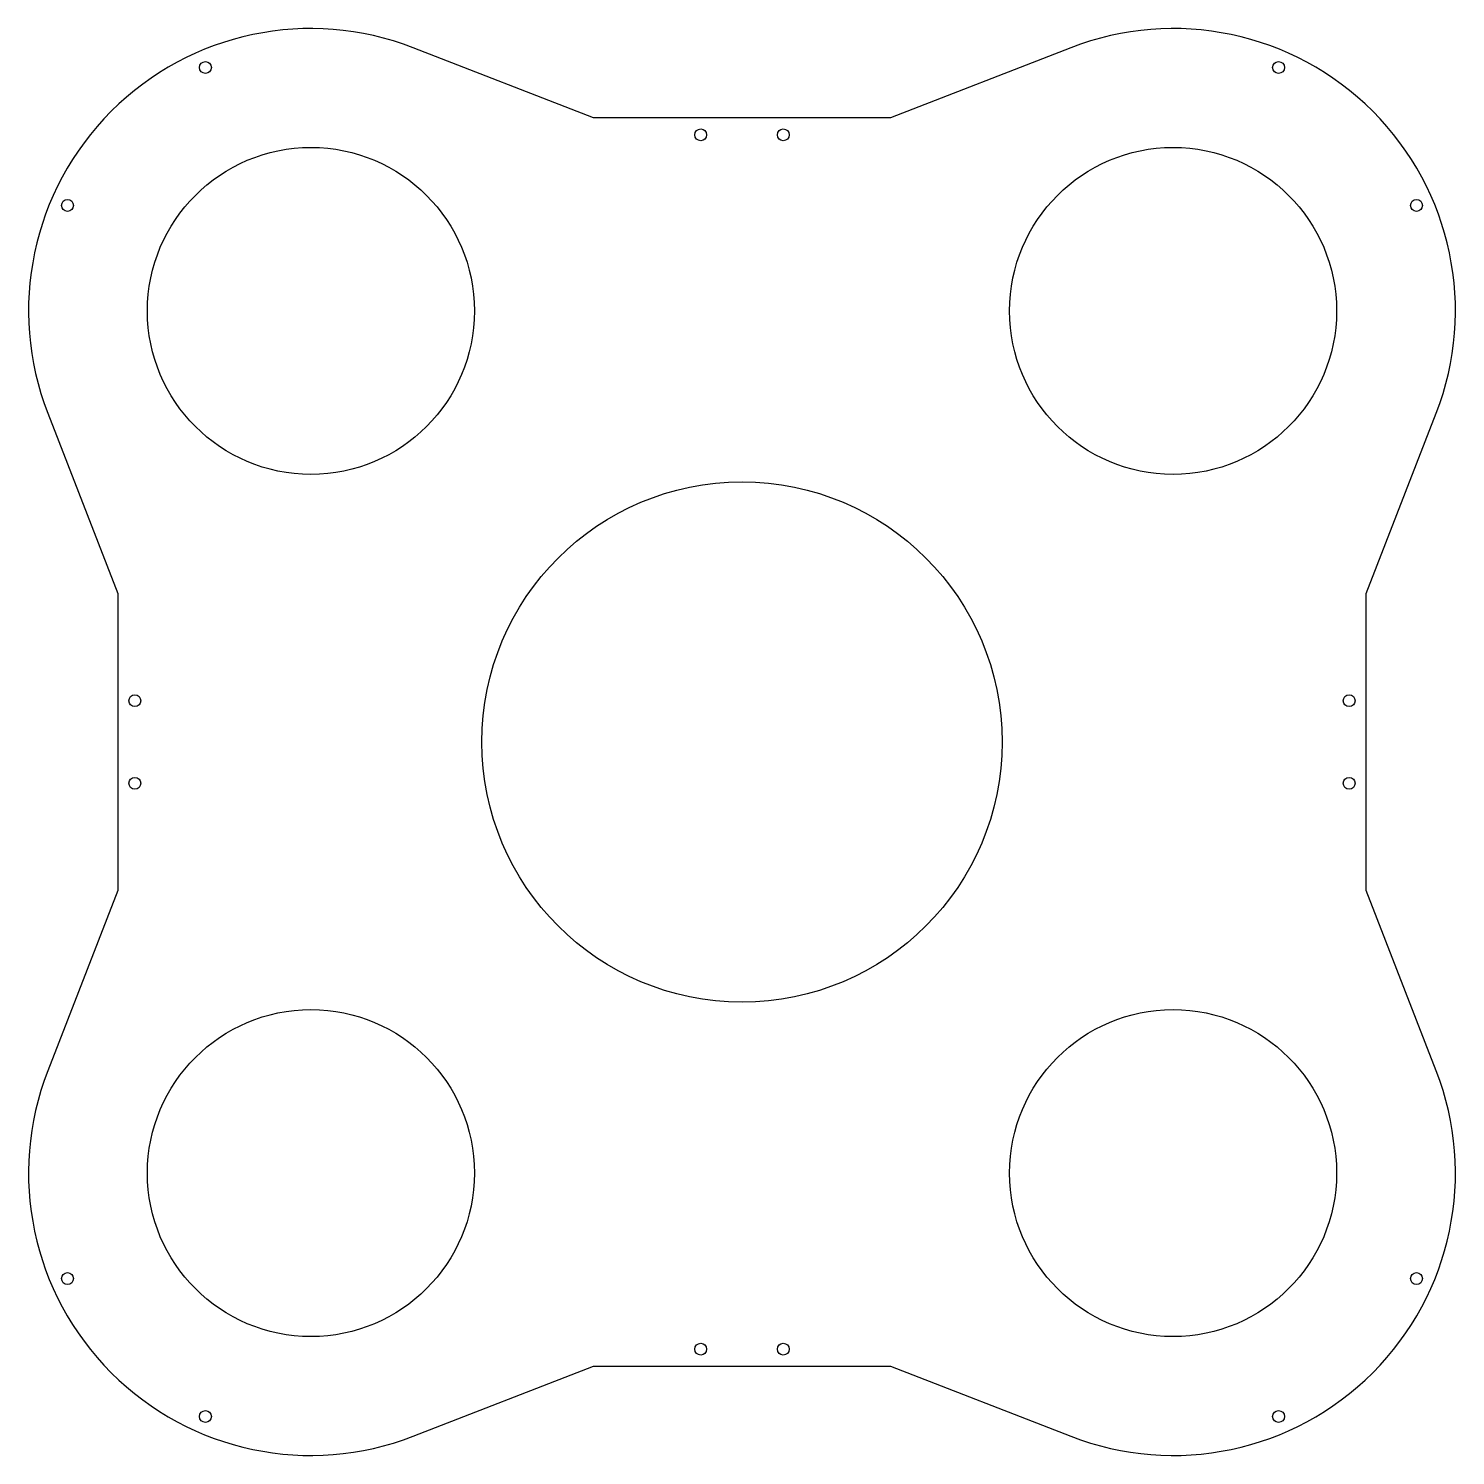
# Model space of a CAD drawing. Header units: millimetres. Extents: x -190 to 290, y -450 to 30.
import ezdxf

# ---------------------------------------------------------------- set-up
doc = ezdxf.new("R2010")
doc.units = ezdxf.units.MM

msp = doc.modelspace()

# ---------------------------------------------------------------- linework, layer by layer
msp.add_lwpolyline([(260, -260), (260, -160), (283.55, -99.42, 0.652381), (160.58, 23.55), (100, 0), (0, 0), (-60.58, 23.55, 0.652381), (-183.55, -99.42), (-160, -160), (-160, -260), (-183.55, -320.58, 0.652381), (-60.58, -443.55), (0, -420), (100, -420), (160.58, -443.55, 0.652381), (283.55, -320.58)], format="xyb", close=True)
for centre, radius in [((-130.5, 16.89), 2), ((230.5, 16.89), 2), ((36.11, -5.75), 2), ((63.89, -5.75), 2), ((-95, -65), 55), ((195, -65), 55), ((-176.89, -29.5), 2), ((276.89, -29.5), 2), ((50, -210), 87.5), ((-154.25, -196.11), 2), ((254.25, -196.11), 2), ((-154.25, -223.89), 2), ((254.25, -223.89), 2), ((-95, -355), 55), ((195, -355), 55), ((-176.89, -390.5), 2), ((276.89, -390.5), 2), ((36.11, -414.25), 2), ((63.89, -414.25), 2), ((-130.5, -436.89), 2), ((230.5, -436.89), 2)]:
    msp.add_circle(centre, radius)

doc.saveas('drawing.dxf')
